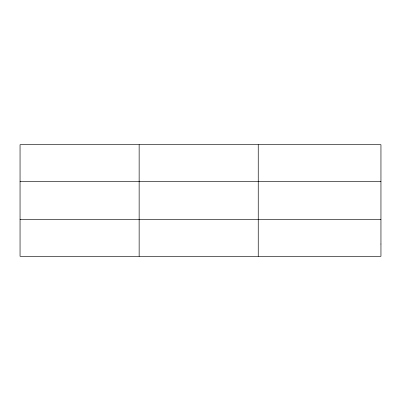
<?xml version="1.0" encoding="UTF-8"?>
<svg xmlns="http://www.w3.org/2000/svg" width="401" height="401" viewBox="0 0 401 401"><rect width="100%" height="100%" fill="white"/><g stroke="black" fill="none" stroke-linecap="round" stroke-linejoin="round"><path stroke-width="0.6" d="M139.147 144.701L139.147 256.299M258.244 144.701L258.244 256.299M20.05 181.528L380.95 181.528M20.05 219.472L380.95 219.472M380.95 244.024L380.95 256.299L20.05 256.299L20.05 144.701L380.95 144.701L380.95 244.024"/></g></svg>
